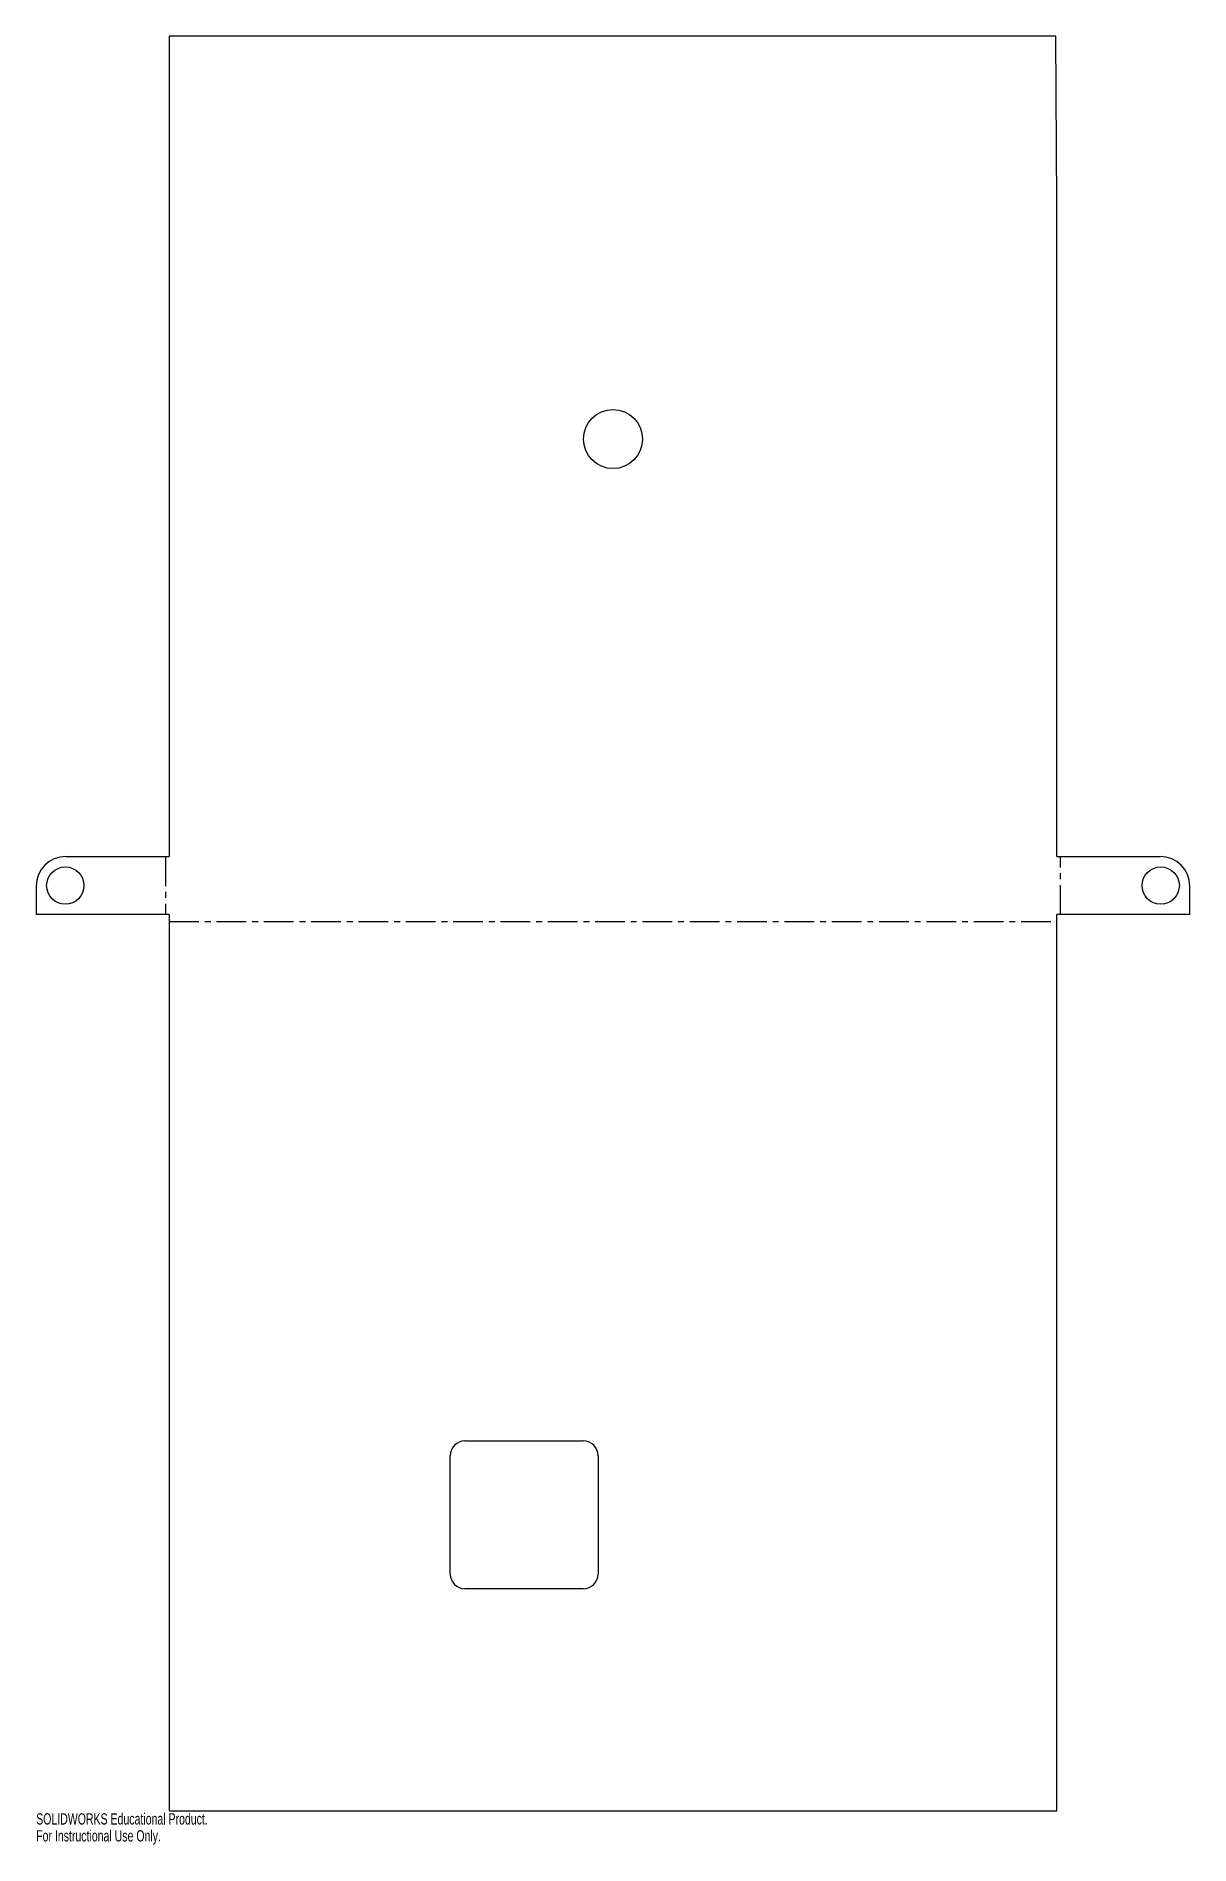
# Model space of a CAD drawing. Header units: inches. Extents: x -17.3 to 2.2, y -15.6 to 14.9.
import ezdxf

# ---------------------------------------------------------------- set-up
doc = ezdxf.new("R2010")
doc.units = ezdxf.units.IN
doc.header["$MEASUREMENT"] = 0
doc.linetypes.add('CENTERX2', pattern=[0.8, 0.5, -0.1, 0.1, -0.1])
doc.styles.add('SLDTEXTSTYLE0', font='TXT', dxfattribs={"width": 0.7})

msp = doc.modelspace()

# ---------------------------------------------------------------- linework, layer by layer
at = {"color": 7, "linetype": 'Continuous', "lineweight": 25}
for p, q in [((-0.014, 14.934), (-15, 14.934)), ((-15, 14.934), (-15, 1.068)), ((0, 12.106), (-0.014, 14.934)), ((0, 1.068), (0, 12.106)), ((-16.75, 1.068), (-15, 1.068)), ((0, 1.068), (1.75, 1.068)), ((-17.25, 0.568), (-17.25, 0.084)), ((2.25, 0.084), (2.25, 0.568)), ((-15, 0.084), (-17.25, 0.084)), ((-15, 0.084), (-15, -15.066)), ((2.25, 0.084), (0, 0.084)), ((0, -15.066), (0, 0.084)), ((-10.002, -8.812), (-8.002, -8.812)), ((-10.252, -11.062), (-10.252, -9.062)), ((-7.752, -9.062), (-7.752, -11.062)), ((-8.002, -11.312), (-10.002, -11.312)), ((-15, -15.066), (0, -15.066))]:
    msp.add_line(p, q, dxfattribs=at)
at = {"color": 7, "linetype": 'CENTERX2'}
for p, q in [((-15.062, 1.068), (-15.062, 0.084)), ((0.062, 0.084), (0.062, 1.068)), ((-15, -0.033), (0, -0.033))]:
    msp.add_line(p, q, dxfattribs=at)
at = {"color": 7, "linetype": 'Continuous', "lineweight": 25}
for centre, radius in [((-7.5, 8.124), 0.5), ((-16.758, 0.576), 0.315), ((1.758, 0.576), 0.315)]:
    msp.add_circle(centre, radius, dxfattribs=at)
for centre, radius, start, end in [((-16.75, 0.568), 0.5, 90, 180), ((1.75, 0.568), 0.5, 0, 90), ((-10.002, -9.062), 0.25, 90, 180), ((-8.002, -9.062), 0.25, 0, 90), ((-10.002, -11.062), 0.25, 180, 270), ((-8.002, -11.062), 0.25, 270, 0)]:
    msp.add_arc(centre, radius, start, end, dxfattribs=at)

# ---------------------------------------------------------------- texts
at = {"color": 7, "linetype": 'Continuous', "char_height": 0.1903, "attachment_point": 1, "style": 'SLDTEXTSTYLE0'}
for s, insert in [('SOLIDWORKS Educational Product.', (-17.25, -15.106)), ('For Instructional Use Only.', (-17.25, -15.392))]:
    msp.add_mtext(s, dxfattribs=dict(at, insert=insert))

doc.saveas('drawing.dxf')
